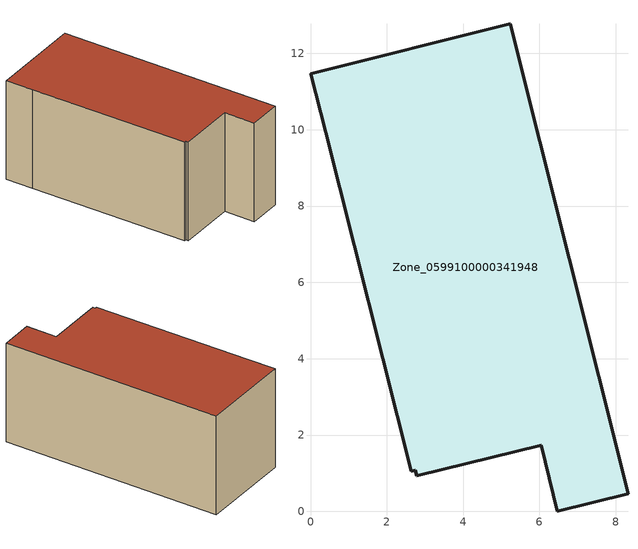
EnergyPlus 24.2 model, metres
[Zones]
Zone_0599100000341948
 floor ground (C_G): 2.64,1.05 0.4,9.94 0,11.47 5.24,12.78 8.32,0.47 6.47,0 6.04,1.73 2.78,0.94 2.75,1.08 z0
 wall outside (C_F): 5.24,12.78 0,11.47 0.4,9.94 2.64,1.05 2.75,1.08 2.78,0.94 6.04,1.73 6.47,0 8.32,0.47 5.24,12.78 z0:5.88
 roof outside (C_R): 0.4,9.94 2.64,1.05 2.75,1.08 2.78,0.94 6.04,1.73 6.47,0 8.32,0.47 5.24,12.78 0,11.47 z5.88
[BUILDING]
Pand.0599100000341948: North Axis=0; Terrain=City; Loads Convergence Tolerance Value=0.04; Temperature Convergence Tolerance Value=0.4; Solar Distribution=FullExterior; Maximum Number of Warmup Days=25; Minimum Number of Warmup Days=1
[Site:Location]
Rotterdam.The.Hague.AP_ZH_NLD Design_Conditions: Latitude=51.96; Longitude=4.45; Time Zone=1; Elevation=-4.5
[SITE:GROUNDTEMPERATURE:BUILDINGSURFACE]
18, 18, 18, 18, 18, 18, 18, 18, 18, 18, 18, 18
[MATERIAL] Thermal Absorptance=0.9; Solar Absorptance=0.7; Visible Absorptance=0.7
Name | Roughness | Thickness | Conductivity | Density | Specific Heat
G.TC.1992-2005 | MediumSmooth | 0.15 | 0.06 | 540 | 1210
F.TC.1992-2005 | Rough | 0.3 | 0.12 | 1920 | 840
R.TC.1992-2005 | MediumRough | 0.2 | 0.08 | 1500 | 1000
[CONSTRUCTION]
C_G: G.TC.1992-2005
C_F: F.TC.1992-2005
C_R: R.TC.1992-2005
[ZONE]
Zone_0599100000341948: Type=1; Multiplier=1; Ceiling Height=Autocalculate; Volume=Autocalculate; Floor Area=autocalculate; Part of Total Floor Area=Yes
[ZONEINFILTRATION:DESIGNFLOWRATE]
Infil_Zone_0599100000341948: Zone or ZoneList or Space or SpaceList=Zone_0599100000341948; Schedule=AlwaysOn; Design Flow Rate Calculation Method=Flow/Area; Flow Rate per Floor Area=0.0015; Constant Term Coefficient=1; Temperature Term Coefficient=0; Velocity Term Coefficient=0; Velocity Squared Term Coefficient=0
[HVACTEMPLATE:ZONE:IDEALLOADSAIRSYSTEM]
Zone_0599100000341948: Maximum Heating Supply Air Temperature=50; Minimum Cooling Supply Air Temperature=13; Maximum Heating Supply Air Humidity Ratio=0.0156; Minimum Cooling Supply Air Humidity Ratio=0.0077; Heating Limit=NoLimit; Cooling Limit=NoLimit; Dehumidification Control Type=ConstantSensibleHeatRatio; Cooling Sensible Heat Ratio=0.7; Dehumidification Setpoint=60; Humidification Control Type=None; Humidification Setpoint=30; Outdoor Air Method=None; Outdoor Air Flow Rate per Person=0.00944; Outdoor Air Flow Rate per Zone Floor Area=0; Outdoor Air Flow Rate per Zone=0; Demand Controlled Ventilation Type=None; Outdoor Air Economizer Type=NoEconomizer; Heat Recovery Type=None; Sensible Heat Recovery Effectiveness=0.7; Latent Heat Recovery Effectiveness=0.65
[ZONECONTROL:THERMOSTAT]
ThermostatControl_Zone_0599100000341948: Zone or ZoneList=Zone_0599100000341948; Control Type Schedule=DualSetpointControlType; Control 1=Thermostat_Zone_0599100000341948; Temperature Difference Between Cutout And Setpoint=0
[THERMOSTATSETPOINT:DUALSETPOINT]
Thermostat_Zone_0599100000341948: Heating Setpoint Temperature Schedule=HeatingSetpoint_Zone_0599100000341948; Cooling Setpoint Temperature Schedule=CoolingSetpoint_Zone_0599100000341948
[SCHEDULE:COMPACT]
HeatingSetpoint_Zone_0599100000341948: Through: 12/31, For: AllDays, Until: 24:00, 21
CoolingSetpoint_Zone_0599100000341948: Through: 12/31, For: AllDays, Until: 24:00, 24
DualSetpointControlType: Through: 12/31, For: AllDays, Until: 24:00, 4
AlwaysOn: Through: 12/31, For: AllDays, Until: 24:00, 1
